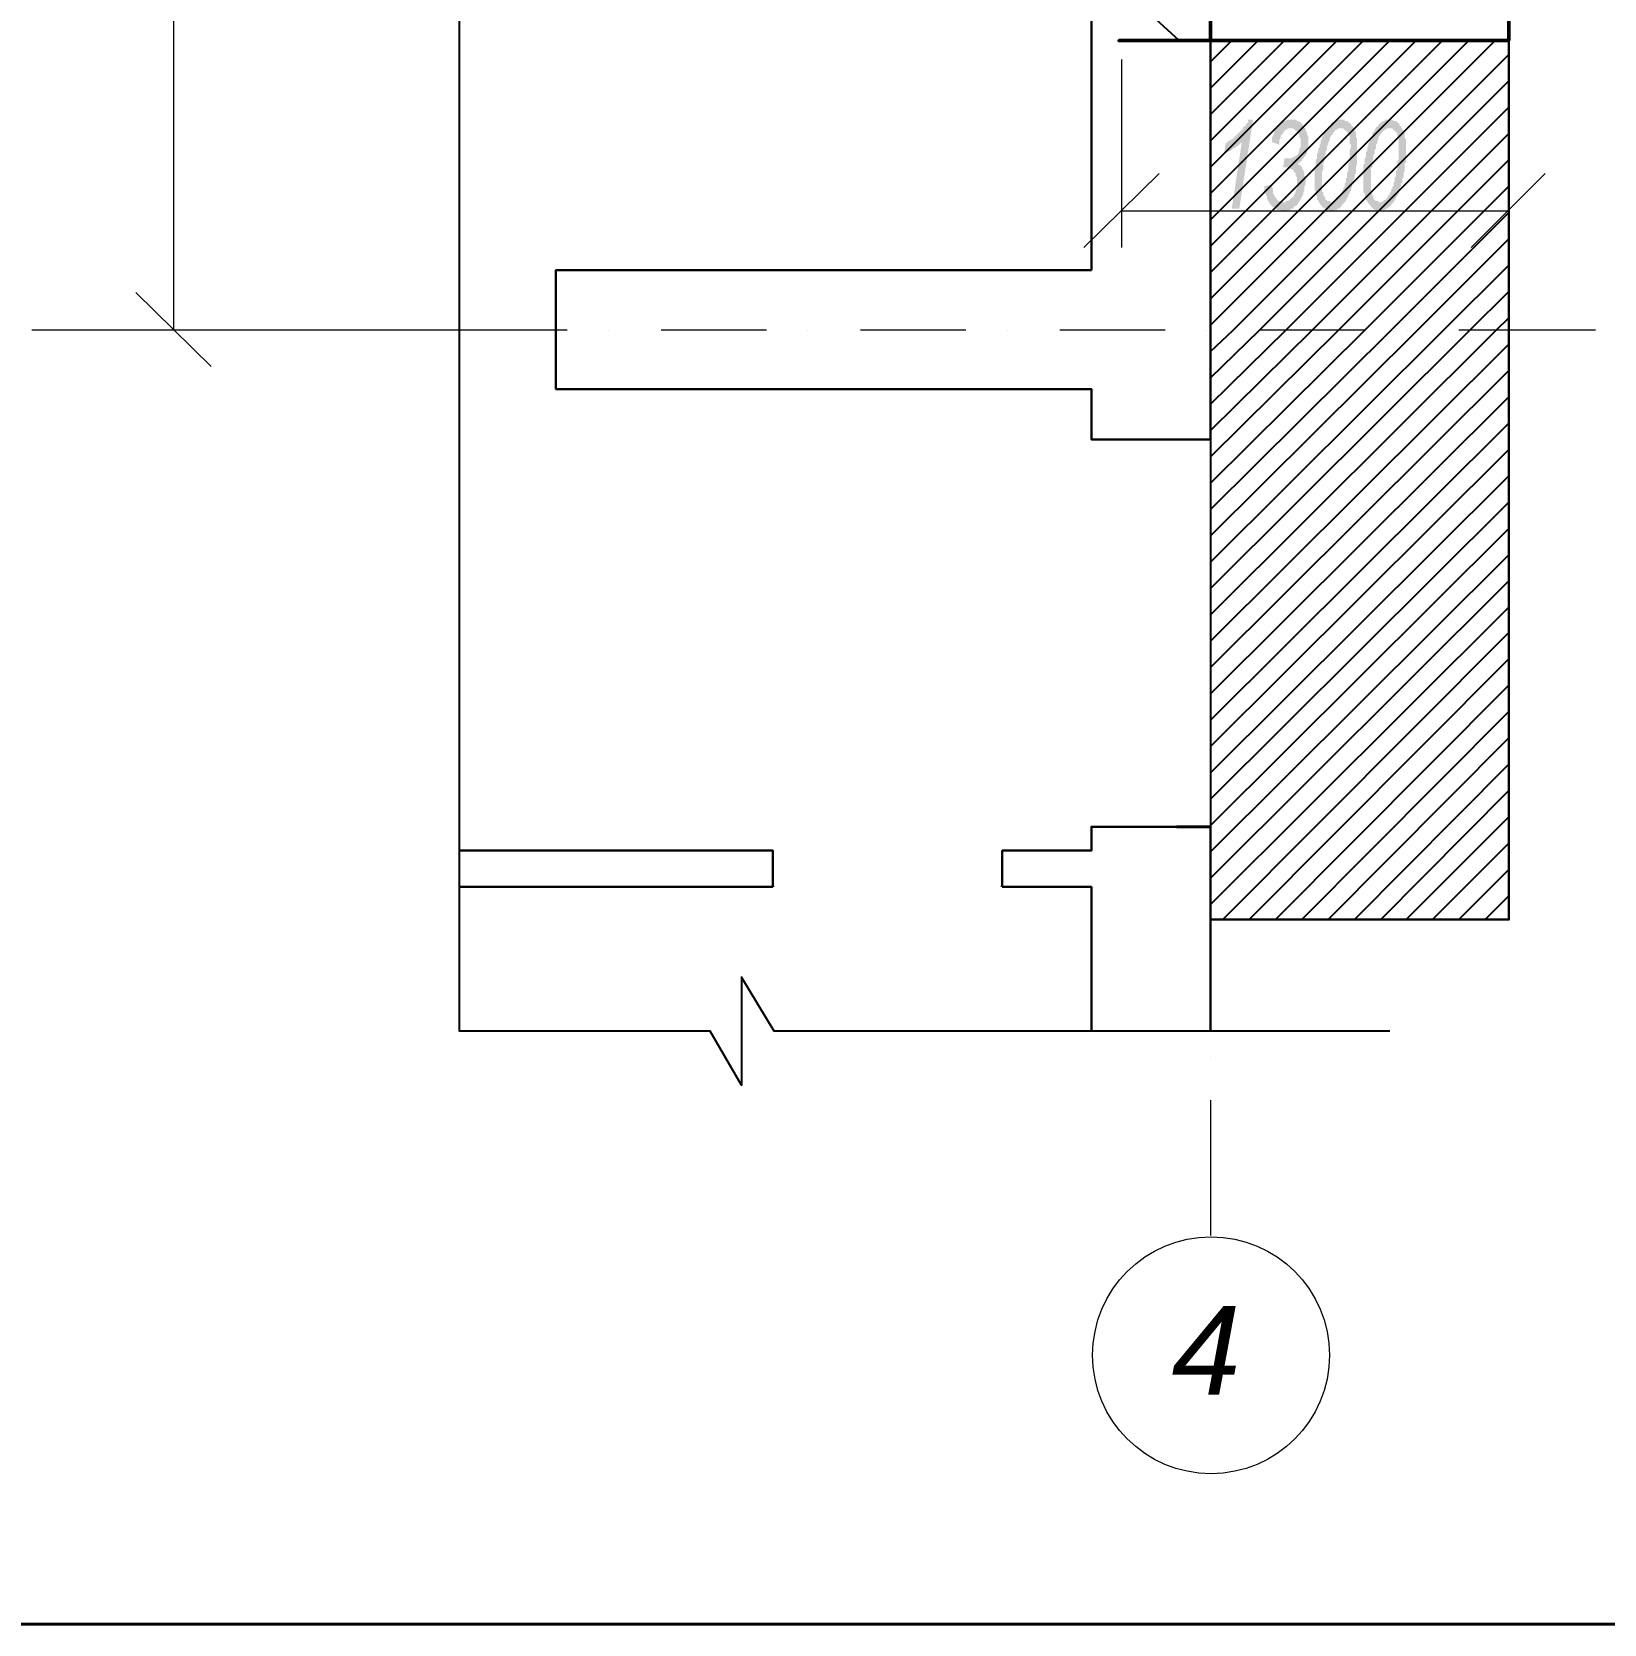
# Model space of a CAD drawing. Header units: millimetres. Extents: x 1372 to 666090, y 1285 to 31551.
# Drawn here: x 553660 to 558890, y 2747 to 8044 of the extents above; entities that cross this region are included whole.
import ezdxf

# ---------------------------------------------------------------- set-up
doc = ezdxf.new("R2010")
doc.units = ezdxf.units.MM
for name, color, linetype in [('PDF _0', 7, 'Continuous'), ('PDF _2D-чертеж - Общий_Ном._пера__21', 7, 'Continuous'), ('PDF _Аннотация - Общий_Ном._пера__1', 7, 'Continuous'), ('PDF _Конструктив - Стены Несущие_Ном._пера__21', 7, 'Continuous'), ('PDF _Текст', 7, 'Continuous')]:
    doc.layers.add(name, color=color, linetype=linetype)
doc.layers.add('PDF _Аннотация - Общий_Ном._пера__3', color=7, linetype='Continuous', true_color=0xff6600)
doc.styles.add('PDF Arial Italic', font='ariali.ttf')

msp = doc.modelspace()

# ---------------------------------------------------------------- hatches: boundary and pattern name
at = {"layer": 'PDF _0', "transparency": 33554559}
for points in [[(557651.6, 7456), (557685, 7677.1), (557685, 7677.1), (557680.8, 7672.9), (557680.8, 7672.9), (557676.6, 7668.7), (557676.6, 7668.7), (557672.4, 7664.6), (557672.4, 7664.6), (557668.3, 7664.6), (557668.3, 7660.4), (557664.1, 7660.4), (557659.9, 7656.2), (557659.9, 7656.2), (557655.8, 7656.2), (557651.6, 7652.1), (557651.6, 7652.1), (557647.4, 7647.9), (557643.3, 7647.9), (557643.3, 7647.9), (557639.1, 7643.7), (557634.9, 7643.7), (557630.7, 7643.7), (557630.7, 7639.5), (557626.6, 7639.5), (557630.7, 7672.9), (557634.9, 7672.9), (557634.9, 7677.1), (557639.1, 7677.1), (557639.1, 7681.3), (557643.3, 7681.3), (557647.4, 7685.4), (557647.4, 7685.4), (557651.6, 7685.4), (557655.8, 7689.6), (557655.8, 7689.6), (557659.9, 7693.8), (557659.9, 7693.8), (557664.1, 7697.9), (557668.3, 7702.1), (557668.3, 7702.1), (557672.4, 7706.3), (557672.4, 7706.3), (557676.6, 7710.4), (557680.8, 7714.6), (557680.8, 7714.6), (557685, 7718.8), (557685, 7718.8), (557689.1, 7723), (557689.1, 7727.1), (557693.3, 7727.1), (557693.3, 7731.3), (557697.5, 7731.3), (557697.5, 7731.3), (557697.5, 7735.5), (557701.6, 7739.6), (557701.6, 7739.6), (557705.8, 7743.8), (557705.8, 7748), (557705.8, 7752.2), (557705.8, 7752.2), (557722.5, 7752.2), (557676.6, 7456)], [(557760, 7531.1), (557785.1, 7535.3), (557785.1, 7531.1), (557785.1, 7526.9), (557789.2, 7522.8), (557789.2, 7518.6), (557789.2, 7514.4), (557789.2, 7510.3), (557789.2, 7506.1), (557793.4, 7501.9), (557793.4, 7497.7), (557793.4, 7497.7), (557797.6, 7493.6), (557797.6, 7493.6), (557797.6, 7493.6), (557801.7, 7489.4), (557801.7, 7485.2), (557805.9, 7485.2), (557805.9, 7481.1), (557810.1, 7481.1), (557810.1, 7481.1), (557814.3, 7481.1), (557818.4, 7476.9), (557822.6, 7476.9), (557822.6, 7476.9), (557826.8, 7476.9), (557830.9, 7476.9), (557830.9, 7481.1), (557835.1, 7481.1), (557839.3, 7481.1), (557839.3, 7481.1), (557843.4, 7485.2), (557843.4, 7485.2), (557847.6, 7489.4), (557847.6, 7489.4), (557851.8, 7493.6), (557856, 7493.6), (557856, 7497.7), (557860.1, 7501.9), (557860.1, 7506.1), (557860.1, 7506.1), (557864.3, 7510.3), (557864.3, 7514.4), (557864.3, 7518.6), (557868.5, 7522.8), (557868.5, 7526.9), (557868.5, 7526.9), (557868.5, 7531.1), (557868.5, 7535.3), (557868.5, 7539.5), (557868.5, 7543.6), (557868.5, 7547.8), (557868.5, 7552), (557868.5, 7556.1), (557868.5, 7560.3), (557868.5, 7560.3), (557864.3, 7564.5), (557864.3, 7568.6), (557864.3, 7572.8), (557860.1, 7577), (557860.1, 7577), (557856, 7581.2), (557856, 7585.3), (557851.8, 7585.3), (557851.8, 7585.3), (557847.6, 7589.5), (557847.6, 7589.5), (557843.4, 7589.5), (557839.3, 7593.7), (557839.3, 7593.7), (557835.1, 7593.7), (557830.9, 7593.7), (557830.9, 7593.7), (557826.8, 7593.7), (557822.6, 7593.7), (557826.8, 7622.9), (557830.9, 7622.9), (557835.1, 7622.9), (557835.1, 7622.9), (557839.3, 7622.9), (557843.4, 7622.9), (557843.4, 7622.9), (557847.6, 7622.9), (557851.8, 7622.9), (557851.8, 7627), (557856, 7627), (557860.1, 7627), (557860.1, 7631.2), (557864.3, 7631.2), (557864.3, 7631.2), (557868.5, 7635.4), (557868.5, 7635.4), (557872.6, 7639.5), (557872.6, 7643.7), (557876.8, 7647.9), (557876.8, 7647.9), (557876.8, 7652.1), (557876.8, 7656.2), (557881, 7660.4), (557881, 7664.6), (557881, 7668.7), (557881, 7672.9), (557881, 7672.9), (557881, 7677.1), (557881, 7681.3), (557881, 7685.4), (557881, 7689.6), (557876.8, 7693.8), (557876.8, 7697.9), (557876.8, 7702.1), (557872.6, 7706.3), (557872.6, 7706.3), (557872.6, 7710.4), (557868.5, 7710.4), (557868.5, 7714.6), (557864.3, 7714.6), (557860.1, 7718.8), (557860.1, 7718.8), (557856, 7723), (557856, 7723), (557851.8, 7723), (557847.6, 7723), (557847.6, 7723), (557843.4, 7723), (557843.4, 7723), (557839.3, 7723), (557835.1, 7718.8), (557835.1, 7718.8), (557830.9, 7718.8), (557826.8, 7714.6), (557826.8, 7714.6), (557822.6, 7710.4), (557822.6, 7710.4), (557822.6, 7706.3), (557818.4, 7702.1), (557818.4, 7702.1), (557814.3, 7697.9), (557814.3, 7693.8), (557814.3, 7689.6), (557810.1, 7685.4), (557810.1, 7681.3), (557810.1, 7677.1), (557810.1, 7672.9), (557810.1, 7668.7), (557810.1, 7668.7), (557785.1, 7677.1), (557785.1, 7681.3), (557785.1, 7685.4), (557785.1, 7689.6), (557785.1, 7693.8), (557789.2, 7697.9), (557789.2, 7697.9), (557789.2, 7702.1), (557793.4, 7706.3), (557793.4, 7710.4), (557793.4, 7714.6), (557797.6, 7718.8), (557797.6, 7718.8), (557801.7, 7723), (557801.7, 7727.1), (557805.9, 7727.1), (557805.9, 7731.3), (557805.9, 7731.3), (557810.1, 7735.5), (557810.1, 7735.5), (557814.3, 7739.6), (557818.4, 7739.6), (557818.4, 7743.8), (557822.6, 7743.8), (557822.6, 7748), (557826.8, 7748), (557830.9, 7748), (557830.9, 7748), (557835.1, 7752.2), (557839.3, 7752.2), (557839.3, 7752.2), (557843.4, 7752.2), (557847.6, 7752.2), (557847.6, 7752.2), (557851.8, 7752.2), (557856, 7752.2), (557860.1, 7752.2), (557860.1, 7752.2), (557864.3, 7752.2), (557868.5, 7748), (557868.5, 7748), (557872.6, 7748), (557876.8, 7743.8), (557876.8, 7743.8), (557881, 7743.8), (557881, 7739.6), (557885.2, 7739.6), (557885.2, 7735.5), (557889.3, 7731.3), (557889.3, 7731.3), (557889.3, 7731.3), (557893.5, 7727.1), (557893.5, 7723), (557897.7, 7723), (557897.7, 7718.8), (557897.7, 7714.6), (557901.8, 7710.4), (557901.8, 7706.3), (557901.8, 7702.1), (557901.8, 7702.1), (557906, 7697.9), (557906, 7693.8), (557906, 7689.6), (557906, 7685.4), (557906, 7681.3), (557906, 7677.1), (557906, 7672.9), (557906, 7668.7), (557906, 7664.6), (557906, 7660.4), (557906, 7656.2), (557901.8, 7652.1), (557901.8, 7647.9), (557901.8, 7643.7), (557901.8, 7639.5), (557897.7, 7635.4), (557897.7, 7635.4), (557897.7, 7631.2), (557893.5, 7631.2), (557893.5, 7627), (557889.3, 7622.9), (557889.3, 7622.9), (557885.2, 7618.7), (557885.2, 7614.5), (557881, 7614.5), (557881, 7610.4), (557876.8, 7610.4), (557872.6, 7606.2), (557872.6, 7606.2), (557872.6, 7602), (557876.8, 7602), (557881, 7597.8), (557881, 7597.8), (557885.2, 7593.7), (557885.2, 7589.5), (557889.3, 7585.3), (557889.3, 7585.3), (557889.3, 7581.2), (557893.5, 7577), (557893.5, 7572.8), (557893.5, 7568.6), (557893.5, 7564.5), (557893.5, 7564.5), (557897.7, 7560.3), (557897.7, 7556.1), (557897.7, 7547.8), (557897.7, 7547.8), (557897.7, 7543.6), (557897.7, 7539.5), (557897.7, 7535.3), (557893.5, 7531.1), (557893.5, 7526.9), (557893.5, 7522.8), (557893.5, 7518.6), (557893.5, 7514.4), (557893.5, 7514.4), (557889.3, 7510.3), (557889.3, 7506.1), (557889.3, 7501.9), (557885.2, 7497.7), (557885.2, 7493.6), (557885.2, 7493.6), (557881, 7489.4), (557881, 7485.2), (557876.8, 7481.1), (557876.8, 7481.1), (557876.8, 7476.9), (557872.6, 7476.9), (557872.6, 7472.7), (557868.5, 7468.6), (557868.5, 7468.6), (557864.3, 7464.4), (557860.1, 7464.4), (557860.1, 7460.2), (557856, 7460.2), (557856, 7456), (557851.8, 7456), (557847.6, 7456), (557847.6, 7451.9), (557843.4, 7451.9), (557843.4, 7451.9), (557839.3, 7451.9), (557835.1, 7451.9), (557835.1, 7447.7), (557830.9, 7447.7), (557826.8, 7447.7), (557826.8, 7447.7), (557822.6, 7447.7), (557818.4, 7447.7), (557814.3, 7447.7), (557814.3, 7451.9), (557810.1, 7451.9), (557805.9, 7451.9), (557805.9, 7451.9), (557801.7, 7451.9), (557797.6, 7456), (557797.6, 7456), (557793.4, 7460.2), (557793.4, 7460.2), (557789.2, 7460.2), (557785.1, 7464.4), (557785.1, 7464.4), (557780.9, 7468.6), (557780.9, 7472.7), (557780.9, 7472.7), (557776.7, 7472.7), (557776.7, 7476.9), (557772.5, 7481.1), (557772.5, 7485.2), (557772.5, 7485.2), (557768.4, 7489.4), (557768.4, 7493.6), (557768.4, 7497.7), (557764.2, 7501.9), (557764.2, 7501.9), (557764.2, 7506.1), (557764.2, 7510.3), (557760, 7514.4), (557760, 7518.6), (557760, 7522.8), (557760, 7526.9), (557760, 7531.1)]]:
    msp.add_hatch(color=256, dxfattribs=at).paths.add_polyline_path(points)
h = msp.add_hatch(color=256, dxfattribs=at)
h.paths.add_polyline_path([(557926.9, 7552), (557926.9, 7556.1), (557926.9, 7560.3), (557926.9, 7564.5), (557926.9, 7568.6), (557926.9, 7572.8), (557926.9, 7577), (557926.9, 7581.2), (557926.9, 7585.3), (557926.9, 7589.5), (557926.9, 7593.7), (557931, 7597.8), (557931, 7602), (557931, 7606.2), (557931, 7610.4), (557931, 7614.5), (557931, 7614.5), (557931, 7618.7), (557935.2, 7622.9), (557935.2, 7627), (557935.2, 7631.2), (557935.2, 7639.5), (557939.4, 7643.7), (557939.4, 7647.9), (557939.4, 7652.1), (557939.4, 7656.2), (557943.5, 7660.4), (557943.5, 7664.6), (557943.5, 7664.6), (557943.5, 7668.7), (557947.7, 7672.9), (557947.7, 7677.1), (557947.7, 7681.3), (557947.7, 7685.4), (557951.9, 7685.4), (557951.9, 7689.6), (557951.9, 7689.6), (557951.9, 7693.8), (557956.1, 7697.9), (557956.1, 7702.1), (557960.2, 7706.3), (557960.2, 7710.4), (557964.4, 7710.4), (557964.4, 7714.6), (557964.4, 7718.8), (557968.6, 7723), (557968.6, 7723), (557972.7, 7727.1), (557972.7, 7727.1), (557972.7, 7731.3), (557976.9, 7731.3), (557981.1, 7735.5), (557981.1, 7739.6), (557985.2, 7739.6), (557985.2, 7743.8), (557989.4, 7743.8), (557989.4, 7743.8), (557993.6, 7748), (557993.6, 7748), (557997.8, 7748), (558001.9, 7752.2), (558001.9, 7752.2), (558006.1, 7752.2), (558010.3, 7752.2), (558010.3, 7752.2), (558014.4, 7752.2), (558018.6, 7752.2), (558018.6, 7752.2), (558022.8, 7752.2), (558027, 7752.2), (558027, 7748), (558031.1, 7748), (558035.3, 7748), (558035.3, 7748), (558039.5, 7743.8), (558039.5, 7743.8), (558043.6, 7739.6), (558047.8, 7739.6), (558047.8, 7735.5), (558052, 7731.3), (558052, 7731.3), (558056.1, 7727.1), (558056.1, 7723), (558056.1, 7723), (558060.3, 7718.8), (558060.3, 7714.6), (558060.3, 7710.4), (558064.5, 7710.4), (558064.5, 7706.3), (558064.5, 7702.1), (558064.5, 7697.9), (558064.5, 7693.8), (558068.7, 7689.6), (558068.7, 7685.4), (558068.7, 7681.3), (558068.7, 7677.1), (558068.7, 7672.9), (558068.7, 7668.7), (558068.7, 7664.6), (558068.7, 7660.4), (558068.7, 7656.2), (558068.7, 7652.1), (558068.7, 7647.9), (558068.7, 7643.7), (558068.7, 7643.7), (558068.7, 7639.5), (558068.7, 7635.4), (558068.7, 7631.2), (558068.7, 7627), (558068.7, 7622.9), (558068.7, 7618.7), (558068.7, 7614.5), (558068.7, 7610.4), (558068.7, 7606.2), (558068.7, 7602), (558064.5, 7597.8), (558064.5, 7593.7), (558064.5, 7589.5), (558064.5, 7585.3), (558064.5, 7581.2), (558064.5, 7577), (558064.5, 7572.8), (558060.3, 7568.6), (558060.3, 7564.5), (558060.3, 7560.3), (558060.3, 7556.1), (558060.3, 7556.1), (558056.1, 7552), (558056.1, 7547.8), (558056.1, 7543.6), (558056.1, 7539.5), (558052, 7535.3), (558052, 7531.1), (558052, 7526.9), (558047.8, 7522.8), (558047.8, 7518.6), (558047.8, 7514.4), (558043.6, 7510.3), (558043.6, 7506.1), (558043.6, 7506.1), (558039.5, 7501.9), (558039.5, 7497.7), (558039.5, 7493.6), (558035.3, 7493.6), (558035.3, 7489.4), (558031.1, 7485.2), (558031.1, 7481.1), (558031.1, 7481.1), (558027, 7476.9), (558027, 7476.9), (558022.8, 7472.7), (558022.8, 7472.7), (558018.6, 7468.6), (558018.6, 7464.4), (558014.4, 7464.4), (558014.4, 7460.2), (558010.3, 7460.2), (558010.3, 7456), (558006.1, 7456), (558001.9, 7456), (558001.9, 7451.9), (557997.8, 7451.9), (557993.6, 7451.9), (557993.6, 7451.9), (557989.4, 7447.7), (557985.2, 7447.7), (557985.2, 7447.7), (557981.1, 7447.7), (557981.1, 7447.7), (557976.9, 7447.7), (557972.7, 7451.9), (557972.7, 7451.9), (557968.6, 7451.9), (557964.4, 7451.9), (557964.4, 7456), (557960.2, 7456), (557960.2, 7456), (557956.1, 7460.2), (557951.9, 7460.2), (557951.9, 7464.4), (557947.7, 7468.6), (557947.7, 7468.6), (557943.5, 7472.7), (557943.5, 7476.9), (557939.4, 7476.9), (557939.4, 7481.1), (557939.4, 7485.2), (557935.2, 7485.2), (557935.2, 7489.4), (557935.2, 7493.6), (557935.2, 7497.7), (557931, 7501.9), (557931, 7501.9), (557931, 7506.1), (557931, 7510.3), (557931, 7514.4), (557926.9, 7518.6), (557926.9, 7522.8), (557926.9, 7526.9), (557926.9, 7531.1), (557926.9, 7535.3), (557926.9, 7543.6), (557926.9, 7547.8), (557926.9, 7552), (557926.9, 7552)], flags=0)
h.paths.add_polyline_path([(557951.9, 7543.6), (557951.9, 7535.3), (557951.9, 7531.1), (557951.9, 7526.9), (557951.9, 7522.8), (557951.9, 7518.6), (557951.9, 7514.4), (557956.1, 7510.3), (557956.1, 7510.3), (557956.1, 7506.1), (557956.1, 7501.9), (557956.1, 7497.7), (557960.2, 7497.7), (557960.2, 7493.6), (557964.4, 7489.4), (557964.4, 7485.2), (557968.6, 7485.2), (557968.6, 7481.1), (557972.7, 7481.1), (557972.7, 7481.1), (557976.9, 7481.1), (557981.1, 7476.9), (557981.1, 7476.9), (557985.2, 7476.9), (557985.2, 7476.9), (557989.4, 7476.9), (557989.4, 7481.1), (557993.6, 7481.1), (557997.8, 7481.1), (557997.8, 7485.2), (558001.9, 7485.2), (558001.9, 7489.4), (558006.1, 7489.4), (558006.1, 7493.6), (558010.3, 7497.7), (558010.3, 7497.7), (558010.3, 7501.9), (558014.4, 7501.9), (558014.4, 7506.1), (558018.6, 7510.3), (558018.6, 7510.3), (558018.6, 7514.4), (558022.8, 7518.6), (558022.8, 7522.8), (558022.8, 7522.8), (558027, 7526.9), (558027, 7531.1), (558027, 7535.3), (558027, 7539.5), (558031.1, 7543.6), (558031.1, 7547.8), (558031.1, 7552), (558031.1, 7556.1), (558035.3, 7560.3), (558035.3, 7564.5), (558035.3, 7568.6), (558035.3, 7572.8), (558035.3, 7577), (558039.5, 7581.2), (558039.5, 7585.3), (558039.5, 7593.7), (558039.5, 7597.8), (558039.5, 7602), (558039.5, 7606.2), (558043.6, 7610.4), (558043.6, 7614.5), (558043.6, 7618.7), (558043.6, 7622.9), (558043.6, 7627), (558043.6, 7631.2), (558043.6, 7635.4), (558043.6, 7639.5), (558043.6, 7643.7), (558043.6, 7647.9), (558043.6, 7647.9), (558043.6, 7652.1), (558047.8, 7656.2), (558047.8, 7660.4), (558047.8, 7664.6), (558047.8, 7668.7), (558043.6, 7672.9), (558043.6, 7677.1), (558043.6, 7681.3), (558043.6, 7685.4), (558043.6, 7689.6), (558043.6, 7693.8), (558043.6, 7697.9), (558039.5, 7702.1), (558039.5, 7702.1), (558039.5, 7706.3), (558035.3, 7710.4), (558035.3, 7710.4), (558035.3, 7714.6), (558031.1, 7714.6), (558027, 7718.8), (558027, 7718.8), (558022.8, 7723), (558022.8, 7723), (558018.6, 7723), (558014.4, 7723), (558014.4, 7723), (558010.3, 7723), (558010.3, 7723), (558006.1, 7723), (558001.9, 7718.8), (558001.9, 7718.8), (557997.8, 7718.8), (557993.6, 7714.6), (557993.6, 7714.6), (557993.6, 7710.4), (557989.4, 7710.4), (557989.4, 7706.3), (557985.2, 7702.1), (557985.2, 7702.1), (557981.1, 7697.9), (557981.1, 7693.8), (557976.9, 7689.6), (557976.9, 7685.4), (557976.9, 7685.4), (557976.9, 7681.3), (557972.7, 7677.1), (557972.7, 7677.1), (557972.7, 7672.9), (557972.7, 7668.7), (557968.6, 7664.6), (557968.6, 7660.4), (557968.6, 7656.2), (557968.6, 7652.1), (557964.4, 7647.9), (557964.4, 7643.7), (557964.4, 7639.5), (557964.4, 7635.4), (557960.2, 7631.2), (557960.2, 7627), (557960.2, 7622.9), (557960.2, 7618.7), (557960.2, 7614.5), (557956.1, 7606.2), (557956.1, 7602), (557956.1, 7597.8), (557956.1, 7593.7), (557956.1, 7589.5), (557956.1, 7585.3), (557951.9, 7581.2), (557951.9, 7577), (557951.9, 7572.8), (557951.9, 7568.6), (557951.9, 7564.5), (557951.9, 7560.3), (557951.9, 7556.1), (557951.9, 7552), (557951.9, 7547.8), (557951.9, 7547.8), (557951.9, 7543.6), (557951.9, 7543.6)], flags=0)
h = msp.add_hatch(color=256, dxfattribs=at)
h.paths.add_polyline_path([(558089.5, 7552), (558089.5, 7556.1), (558089.5, 7560.3), (558089.5, 7564.5), (558089.5, 7568.6), (558089.5, 7572.8), (558089.5, 7577), (558089.5, 7581.2), (558089.5, 7585.3), (558089.5, 7589.5), (558089.5, 7593.7), (558089.5, 7597.8), (558089.5, 7602), (558093.7, 7606.2), (558093.7, 7610.4), (558093.7, 7614.5), (558093.7, 7614.5), (558093.7, 7618.7), (558093.7, 7622.9), (558097.9, 7627), (558097.9, 7631.2), (558097.9, 7639.5), (558097.9, 7643.7), (558102, 7647.9), (558102, 7652.1), (558102, 7656.2), (558102, 7660.4), (558106.2, 7664.6), (558106.2, 7664.6), (558106.2, 7668.7), (558106.2, 7672.9), (558110.4, 7677.1), (558110.4, 7681.3), (558110.4, 7685.4), (558110.4, 7685.4), (558114.5, 7689.6), (558114.5, 7689.6), (558114.5, 7693.8), (558118.7, 7697.9), (558118.7, 7702.1), (558118.7, 7706.3), (558122.9, 7710.4), (558122.9, 7710.4), (558127, 7714.6), (558127, 7718.8), (558131.2, 7723), (558131.2, 7723), (558131.2, 7727.1), (558135.4, 7727.1), (558135.4, 7731.3), (558139.6, 7731.3), (558139.6, 7735.5), (558143.7, 7739.6), (558143.7, 7739.6), (558147.9, 7743.8), (558152.1, 7743.8), (558152.1, 7743.8), (558152.1, 7748), (558156.2, 7748), (558160.4, 7748), (558160.4, 7752.2), (558164.6, 7752.2), (558168.8, 7752.2), (558168.8, 7752.2), (558172.9, 7752.2), (558177.1, 7752.2), (558177.1, 7752.2), (558181.3, 7752.2), (558185.4, 7752.2), (558185.4, 7752.2), (558189.6, 7748), (558193.8, 7748), (558193.8, 7748), (558198, 7748), (558202.1, 7743.8), (558202.1, 7743.8), (558206.3, 7739.6), (558206.3, 7739.6), (558210.5, 7735.5), (558210.5, 7731.3), (558214.6, 7731.3), (558214.6, 7727.1), (558218.8, 7723), (558218.8, 7723), (558218.8, 7718.8), (558223, 7714.6), (558223, 7710.4), (558223, 7710.4), (558227.1, 7706.3), (558227.1, 7702.1), (558227.1, 7697.9), (558227.1, 7693.8), (558227.1, 7689.6), (558231.3, 7685.4), (558231.3, 7681.3), (558231.3, 7677.1), (558231.3, 7672.9), (558231.3, 7668.7), (558231.3, 7664.6), (558231.3, 7660.4), (558231.3, 7656.2), (558231.3, 7652.1), (558231.3, 7647.9), (558231.3, 7643.7), (558231.3, 7643.7), (558231.3, 7639.5), (558231.3, 7635.4), (558231.3, 7631.2), (558231.3, 7627), (558231.3, 7622.9), (558231.3, 7618.7), (558231.3, 7614.5), (558231.3, 7610.4), (558227.1, 7606.2), (558227.1, 7602), (558227.1, 7597.8), (558227.1, 7593.7), (558227.1, 7589.5), (558227.1, 7585.3), (558227.1, 7581.2), (558223, 7577), (558223, 7572.8), (558223, 7568.6), (558223, 7564.5), (558223, 7560.3), (558218.8, 7556.1), (558218.8, 7556.1), (558218.8, 7552), (558218.8, 7547.8), (558218.8, 7543.6), (558214.6, 7539.5), (558214.6, 7535.3), (558214.6, 7531.1), (558210.5, 7526.9), (558210.5, 7522.8), (558210.5, 7518.6), (558210.5, 7514.4), (558206.3, 7510.3), (558206.3, 7506.1), (558206.3, 7506.1), (558202.1, 7501.9), (558202.1, 7497.7), (558198, 7493.6), (558198, 7493.6), (558198, 7489.4), (558193.8, 7485.2), (558193.8, 7481.1), (558189.6, 7481.1), (558189.6, 7476.9), (558189.6, 7476.9), (558185.4, 7472.7), (558185.4, 7472.7), (558181.3, 7468.6), (558181.3, 7464.4), (558177.1, 7464.4), (558172.9, 7460.2), (558172.9, 7460.2), (558168.8, 7456), (558168.8, 7456), (558164.6, 7456), (558160.4, 7451.9), (558160.4, 7451.9), (558156.2, 7451.9), (558152.1, 7451.9), (558152.1, 7447.7), (558147.9, 7447.7), (558143.7, 7447.7), (558143.7, 7447.7), (558139.6, 7447.7), (558139.6, 7447.7), (558135.4, 7451.9), (558131.2, 7451.9), (558131.2, 7451.9), (558127, 7451.9), (558122.9, 7456), (558122.9, 7456), (558118.7, 7456), (558118.7, 7460.2), (558114.5, 7460.2), (558114.5, 7464.4), (558110.4, 7468.6), (558110.4, 7468.6), (558106.2, 7472.7), (558106.2, 7476.9), (558102, 7476.9), (558102, 7481.1), (558097.9, 7485.2), (558097.9, 7485.2), (558097.9, 7489.4), (558097.9, 7493.6), (558093.7, 7497.7), (558093.7, 7501.9), (558093.7, 7501.9), (558093.7, 7506.1), (558089.5, 7510.3), (558089.5, 7514.4), (558089.5, 7518.6), (558089.5, 7522.8), (558089.5, 7526.9), (558089.5, 7531.1), (558089.5, 7535.3), (558089.5, 7543.6), (558089.5, 7547.8), (558089.5, 7552), (558089.5, 7552)], flags=0)
h.paths.add_polyline_path([(558114.5, 7543.6), (558114.5, 7535.3), (558114.5, 7531.1), (558114.5, 7526.9), (558114.5, 7522.8), (558114.5, 7518.6), (558114.5, 7514.4), (558114.5, 7510.3), (558114.5, 7510.3), (558118.7, 7506.1), (558118.7, 7501.9), (558118.7, 7497.7), (558122.9, 7497.7), (558122.9, 7493.6), (558122.9, 7489.4), (558127, 7485.2), (558127, 7485.2), (558131.2, 7481.1), (558131.2, 7481.1), (558135.4, 7481.1), (558139.6, 7481.1), (558139.6, 7476.9), (558143.7, 7476.9), (558143.7, 7476.9), (558147.9, 7476.9), (558152.1, 7476.9), (558152.1, 7481.1), (558156.2, 7481.1), (558156.2, 7481.1), (558160.4, 7485.2), (558164.6, 7485.2), (558164.6, 7489.4), (558168.8, 7489.4), (558168.8, 7493.6), (558172.9, 7497.7), (558172.9, 7497.7), (558172.9, 7501.9), (558177.1, 7501.9), (558177.1, 7506.1), (558177.1, 7510.3), (558181.3, 7510.3), (558181.3, 7514.4), (558181.3, 7518.6), (558185.4, 7522.8), (558185.4, 7522.8), (558185.4, 7526.9), (558189.6, 7531.1), (558189.6, 7535.3), (558189.6, 7539.5), (558189.6, 7543.6), (558193.8, 7547.8), (558193.8, 7552), (558193.8, 7556.1), (558193.8, 7560.3), (558198, 7564.5), (558198, 7568.6), (558198, 7572.8), (558198, 7577), (558198, 7581.2), (558202.1, 7585.3), (558202.1, 7593.7), (558202.1, 7597.8), (558202.1, 7602), (558202.1, 7606.2), (558202.1, 7610.4), (558202.1, 7614.5), (558206.3, 7618.7), (558206.3, 7622.9), (558206.3, 7627), (558206.3, 7631.2), (558206.3, 7635.4), (558206.3, 7639.5), (558206.3, 7643.7), (558206.3, 7647.9), (558206.3, 7647.9), (558206.3, 7652.1), (558206.3, 7656.2), (558206.3, 7660.4), (558206.3, 7664.6), (558206.3, 7668.7), (558206.3, 7672.9), (558206.3, 7677.1), (558206.3, 7681.3), (558206.3, 7685.4), (558206.3, 7689.6), (558206.3, 7693.8), (558202.1, 7697.9), (558202.1, 7702.1), (558202.1, 7702.1), (558202.1, 7706.3), (558198, 7710.4), (558198, 7710.4), (558193.8, 7714.6), (558193.8, 7714.6), (558189.6, 7718.8), (558189.6, 7718.8), (558185.4, 7723), (558181.3, 7723), (558181.3, 7723), (558177.1, 7723), (558177.1, 7723), (558172.9, 7723), (558168.8, 7723), (558168.8, 7723), (558164.6, 7718.8), (558160.4, 7718.8), (558160.4, 7718.8), (558156.2, 7714.6), (558156.2, 7714.6), (558152.1, 7710.4), (558152.1, 7710.4), (558147.9, 7706.3), (558147.9, 7702.1), (558143.7, 7702.1), (558143.7, 7697.9), (558139.6, 7693.8), (558139.6, 7689.6), (558139.6, 7685.4), (558139.6, 7685.4), (558135.4, 7681.3), (558135.4, 7677.1), (558135.4, 7677.1), (558135.4, 7672.9), (558131.2, 7668.7), (558131.2, 7664.6), (558131.2, 7660.4), (558131.2, 7656.2), (558127, 7652.1), (558127, 7647.9), (558127, 7643.7), (558127, 7639.5), (558122.9, 7635.4), (558122.9, 7631.2), (558122.9, 7627), (558122.9, 7622.9), (558122.9, 7618.7), (558118.7, 7614.5), (558118.7, 7606.2), (558118.7, 7602), (558118.7, 7597.8), (558118.7, 7593.7), (558114.5, 7589.5), (558114.5, 7585.3), (558114.5, 7581.2), (558114.5, 7577), (558114.5, 7572.8), (558114.5, 7568.6), (558114.5, 7564.5), (558114.5, 7560.3), (558114.5, 7556.1), (558114.5, 7552), (558114.5, 7547.8), (558114.5, 7547.8), (558114.5, 7543.6), (558114.5, 7543.6)], flags=0)

# ---------------------------------------------------------------- linework, layer by layer
at = {"layer": 'PDF _0', "lineweight": 25}
for points in [[(558177.1, 4720.1), (556129.3, 4720.1), (556020.9, 4899.4), (556020.9, 4540.8), (555916.6, 4720.1), (555082.5, 4720.1), (555082.5, 9516.3), (555282.7, 9612.3), (554861.4, 9612.3), (555082.5, 9712.4), (555082.5, 13958.1)], [(557476.4, 8014.9), (556550.5, 8861.5), (555937.5, 8861.5)], [(557580.7, 7944), (557651.6, 8014.9)], [(557580.7, 7856.4), (557739.2, 8014.9)], [(557580.7, 7768.8), (557826.8, 8014.9)], [(557580.7, 7681.3), (557914.3, 8014.9)], [(557580.7, 7593.7), (558001.9, 8014.9)], [(557580.7, 7506.1), (558089.5, 8014.9)], [(557580.7, 7418.5), (558177.1, 8014.9)], [(557580.7, 7330.9), (558264.7, 8014.9)], [(557580.7, 7243.3), (558352.3, 8014.9)], [(557580.7, 7155.8), (558439.8, 8014.9)], [(557580.7, 7068.2), (558527.4, 8014.9)], [(557580.7, 6980.6), (557655.8, 7051.5), (558573.3, 7969)], [(557580.7, 6893), (557743.4, 7051.5), (558573.3, 7881.4)], [(557580.7, 6805.4), (557830.9, 7051.5), (558573.3, 7793.9)], [(557580.7, 6717.8), (557918.5, 7051.5), (558573.3, 7706.3)], [(557580.7, 6630.3), (558006.1, 7051.5), (558573.3, 7618.7)], [(557580.7, 6542.7), (558093.7, 7051.5), (558573.3, 7531.1)], [(557580.7, 6455.1), (558181.3, 7051.5), (558573.3, 7443.5)], [(557580.7, 6367.5), (558268.9, 7051.5), (558573.3, 7355.9)], [(557580.7, 6279.9), (558356.4, 7051.5), (558573.3, 7268.4)], [(557580.7, 6192.3), (558444, 7051.5), (558573.3, 7180.8)], [(557580.7, 6104.8), (558531.6, 7051.5), (558573.3, 7093.2)], [(557580.7, 6017.2), (558573.3, 7005.6)], [(557580.7, 5929.6), (558573.3, 6918)], [(557580.7, 5842), (558573.3, 6830.4)], [(557580.7, 5754.4), (558573.3, 6742.9)], [(557580.7, 5666.8), (558573.3, 6655.3)], [(557580.7, 5579.2), (558573.3, 6567.7)], [(557580.7, 5491.7), (558573.3, 6480.1)], [(557580.7, 5404.1), (558573.3, 6392.5)], [(557580.7, 5316.5), (558573.3, 6304.9)], [(557580.7, 5228.9), (558573.3, 6217.4)], [(557580.7, 5141.3), (558573.3, 6129.8)], [(557622.4, 5091.3), (558573.3, 6046.4)], [(557710, 5091.3), (558573.3, 5958.8)], [(557797.6, 5091.3), (558573.3, 5871.2)], [(557885.2, 5091.3), (558573.3, 5783.6)], [(557972.7, 5091.3), (558573.3, 5696)], [(558060.3, 5091.3), (558573.3, 5608.4)], [(558147.9, 5091.3), (558573.3, 5520.9)], [(558231.3, 5091.3), (558573.3, 5433.3)], [(558318.9, 5091.3), (558573.3, 5345.7)], [(558406.5, 5091.3), (558573.3, 5258.1)], [(558494.1, 5091.3), (558573.3, 5170.5)]]:
    msp.add_lwpolyline(points, dxfattribs=at)
at = {"layer": 'PDF _0', "lineweight": 9}
for points in [[(554131.6, 13190.7), (554131.6, 7051.5)], [(557284.6, 7952.3), (557284.6, 7326.7)], [(558573.3, 7952.3), (558573.3, 7326.7)], [(557409.7, 7572.8), (557159.5, 7326.7)], [(558448.2, 7326.7), (558694.3, 7572.8)], [(558573.3, 7447.7), (557284.6, 7447.7)], [(554006.5, 7176.6), (554256.7, 6930.5)], [(555236.8, 7051.5), (554006.5, 7051.5)]]:
    msp.add_lwpolyline(points, dxfattribs=at)
at = {"layer": 'PDF _0', "lineweight": 50}
for points in [[(557580.7, 8014.9), (557580.7, 11180.4)], [(558573.3, 8014.9), (558573.3, 11180.4)], [(558573.3, 8014.9), (557276.2, 8014.9), (558573.3, 8014.9)]]:
    msp.add_lwpolyline(points, dxfattribs=at)
at = {"layer": 'PDF _0', "lineweight": 25}
msp.add_lwpolyline([(558573.3, 8014.9), (557580.7, 8014.9), (557580.7, 5091.3), (558573.3, 5091.3)], close=True, dxfattribs=at)
at = {"layer": 'PDF _2D-чертеж - Общий_Ном._пера__21', "lineweight": 40}
msp.add_lwpolyline([(547721.3, 30861.7), (586825.2, 30861.7), (586825.2, 2747.4), (547721.3, 2747.4)], close=True, dxfattribs=at)
at = {"layer": 'PDF _Аннотация - Общий_Ном._пера__1', "lineweight": 20}
for points in [[(557580.7, 8014.9), (558573.3, 8014.9)], [(557580.7, 7948.2), (557580.7, 7948.2)], [(557580.7, 7810.5), (557580.7, 7460.2)], [(557580.7, 7285), (557580.7, 7285)], [(557580.7, 7147.4), (557580.7, 6797.1)], [(554110.7, 7051.5), (553660.3, 7051.5)], [(554252.5, 7051.5), (554252.5, 7051.5)], [(554773.9, 7051.5), (554427.7, 7051.5)], [(554915.7, 7051.5), (554915.7, 7051.5)], [(555441.2, 7051.5), (555090.8, 7051.5)], [(555578.8, 7051.5), (555578.8, 7051.5)], [(556104.3, 7051.5), (555754, 7051.5)], [(556241.9, 7051.5), (556241.9, 7051.5)], [(556767.4, 7051.5), (556417.1, 7051.5)], [(556905.1, 7051.5), (556905.1, 7051.5)], [(557430.6, 7051.5), (557080.2, 7051.5)], [(557568.2, 7051.5), (557568.2, 7051.5)], [(558093.7, 7051.5), (557743.4, 7051.5)], [(558235.5, 7051.5), (558235.5, 7051.5)], [(558861.1, 7051.5), (558406.5, 7051.5)], [(557580.7, 6621.9), (557580.7, 6621.9)], [(557580.7, 6480.1), (557580.7, 6133.9)], [(557580.7, 5958.8), (557580.7, 5958.8)], [(557580.7, 5817), (557580.7, 5470.8)], [(557580.7, 5295.6), (557580.7, 5295.6)], [(557580.7, 5153.8), (557580.7, 4803.5)], [(557580.7, 4632.5), (557580.7, 4632.5)], [(557580.7, 4490.7), (557580.7, 4040.3)]]:
    msp.add_lwpolyline(points, dxfattribs=at)
msp.add_circle((557582.8, 3642), 394.1, dxfattribs=at)
at = {"layer": 'PDF _Аннотация - Общий_Ном._пера__3', "lineweight": 20}
msp.add_lwpolyline([(557580.7, 5133), (557580.7, 5091.3), (558573.3, 5091.3), (558573.3, 8014.9), (557580.7, 8014.9)], dxfattribs=at)
at = {"layer": 'PDF _Конструктив - Стены Несущие_Ном._пера__21', "lineweight": 30}
msp.add_lwpolyline([(557184.5, 7251.7), (557184.5, 12794.5), (555699.7, 12794.5), (555699.7, 12907.1), (555699.7, 13190.7), (557580.7, 13190.7), (557580.7, 6688.6), (557468.1, 6688.6), (557184.5, 6688.6), (557184.5, 6855.5), (555403.6, 6855.5), (555403.6, 6968.1), (555403.6, 7251.7)], close=True, dxfattribs=at)
for points in [[(557580.7, 5133), (557580.7, 5091.3), (558573.3, 5091.3), (558573.3, 11180.4), (558573.3, 8014.9), (557580.7, 8014.9), (557580.7, 11180.4)], [(557468.1, 5399.9), (557184.5, 5399.9), (557184.5, 5320.7), (556888.4, 5320.7), (556888.4, 5203.9)], [(557580.7, 4720.1), (557580.7, 5399.9)], [(555082.5, 5320.7), (556125.1, 5320.7), (556125.1, 5203.9)], [(555082.5, 5199.7), (556125.1, 5199.7)], [(556888.4, 5199.7), (557184.5, 5199.7), (557184.5, 4720.1)]]:
    msp.add_lwpolyline(points, dxfattribs=at)
at = {"layer": 'PDF _Конструктив - Стены Несущие_Ном._пера__21', "lineweight": 40}
for points in [[(557580.7, 5399.9), (557468.1, 5399.9)], [(556125.1, 5203.9), (556125.1, 5199.7)], [(556888.4, 5203.9), (556888.4, 5199.7)]]:
    msp.add_lwpolyline(points, dxfattribs=at)

# ---------------------------------------------------------------- texts
at = {"layer": 'PDF _Текст', "insert": (557451.4, 3510.6), "char_height": 295.6, "attachment_point": 7, "style": 'PDF Arial Italic'}
msp.add_mtext('4', dxfattribs=at)

doc.saveas('drawing.dxf')
